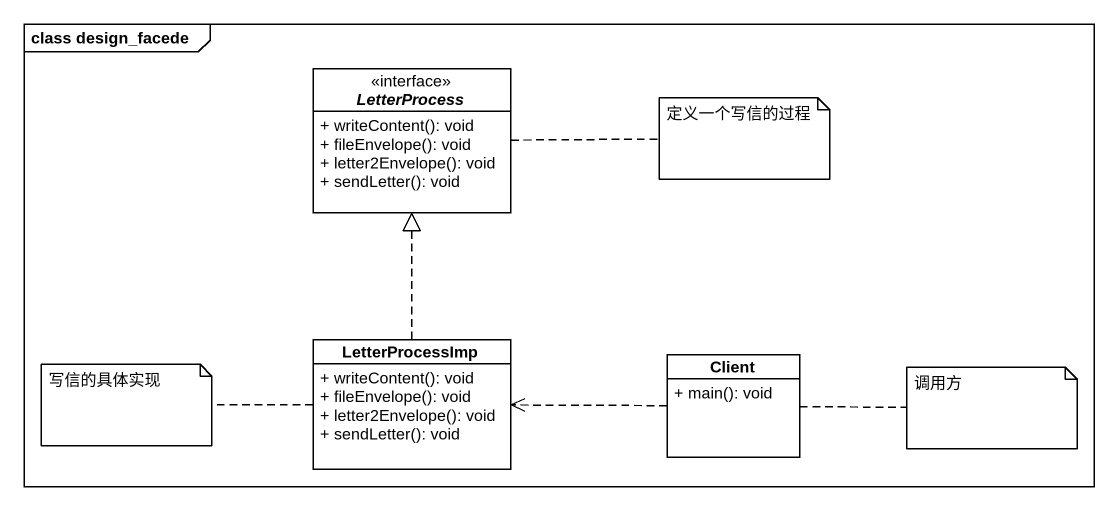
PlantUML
@startuml
mainframe class design_facede
hide circle
hide empty members
skinparam classAttributeIconSize 0
interface LetterProcess {
  + writeContent(): void
  + fileEnvelope(): void
  + letter2Envelope(): void
  + sendLetter(): void
}
class LetterProcessImp {
  + writeContent(): void
  + fileEnvelope(): void
  + letter2Envelope(): void
  + sendLetter(): void
}
class Client {
  + main(): void
}
LetterProcessImp .up.|> LetterProcess
Client .left.> LetterProcessImp
note right of LetterProcess : 定义一个写信的过程
note left of LetterProcessImp : 写信的具体实现
note right of Client : 调用方
@enduml
